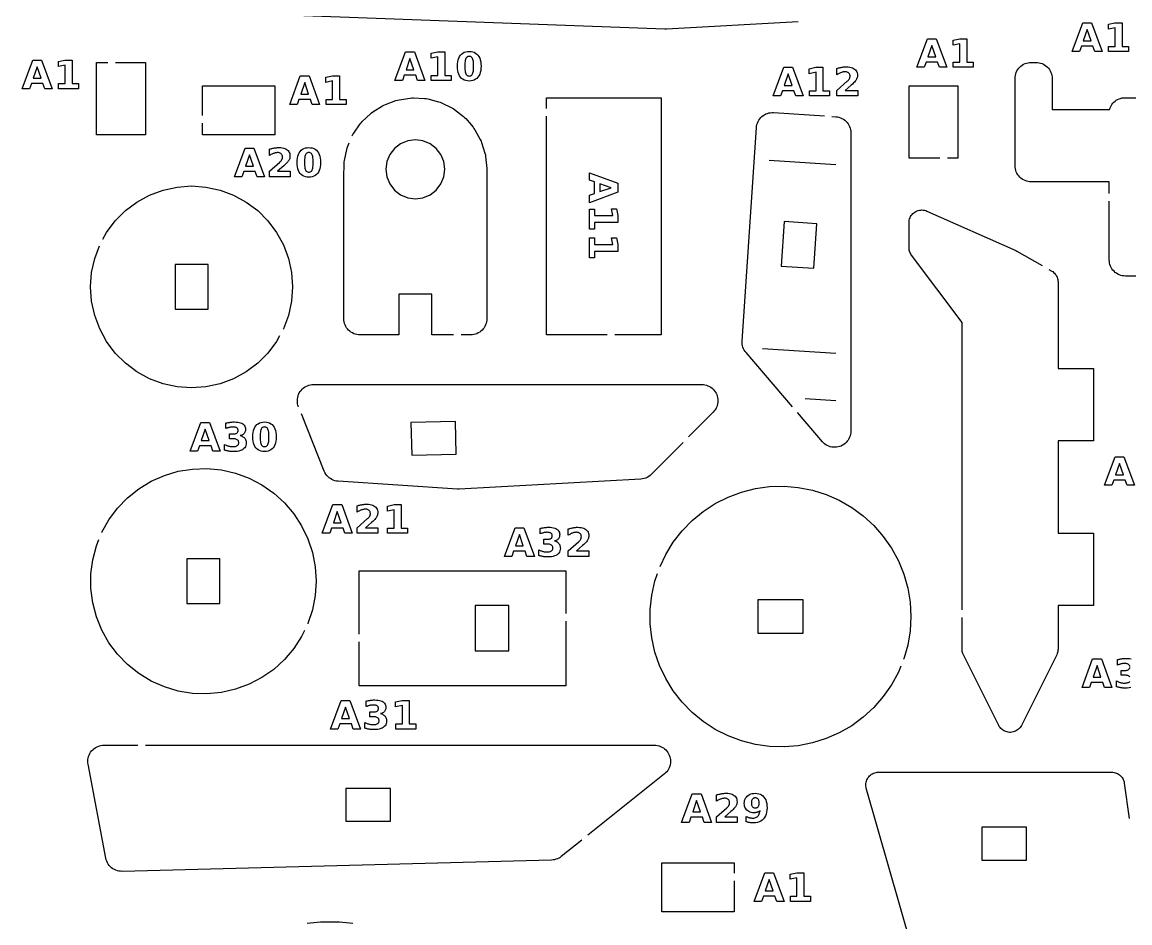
# Model space of a CAD drawing. Header units: millimetres. Extents: x 3 to 297, y 5 to 294.
# Drawn here: x 2.6 to 96.7, y 173 to 249.5 of the extents above; entities that cross this region are included whole.
import ezdxf

# ---------------------------------------------------------------- set-up
doc = ezdxf.new("R2010")
doc.units = ezdxf.units.MM
for name, color, linetype in [('CUT', 1, 'CONTINUOUS'), ('ENGRAVE', 5, 'CONTINUOUS'), ('SCORE', 7, 'CONTINUOUS')]:
    doc.layers.add(name, color=color, linetype=linetype)

msp = doc.modelspace()

# ---------------------------------------------------------------- linework, layer by layer
at = {"layer": 'CUT', "color": 1}
for points in [[(68.4952, 249.5217), (57.3188, 248.9059), (57.196, 248.9048), (11.9928, 250.5681)], [(10.55, 246.075), (13.075, 246.075), (13.075, 239.925), (8.925, 239.925), (8.925, 246.075), (9.9, 246.075)], [(94.925, 234.9378), (94.925, 235.925), (88.2982, 235.925), (88.1652, 235.9315), (88.0317, 235.9513), (87.9008, 235.9841), (87.7738, 236.0296), (87.6518, 236.0873), (87.536, 236.1567), (87.4277, 236.237), (87.3277, 236.3277), (87.237, 236.4277), (87.1567, 236.536), (87.0873, 236.6518), (87.0296, 236.7738), (86.9841, 236.9008), (86.9513, 237.0317), (86.9315, 237.1652), (86.925, 237.2982), (86.925, 244.7018), (86.9315, 244.8348), (86.9513, 244.9683), (86.9841, 245.0992), (87.0296, 245.2262), (87.0873, 245.3482), (87.1567, 245.464), (87.237, 245.5723), (87.3277, 245.6723), (87.4277, 245.763), (87.536, 245.8433), (87.6518, 245.9127), (87.7738, 245.9704), (87.9008, 246.0159), (88.0317, 246.0487), (88.1652, 246.0685), (88.2982, 246.075), (88.7018, 246.075), (88.8348, 246.0685), (88.9683, 246.0487), (89.0992, 246.0159), (89.2262, 245.9704), (89.3482, 245.9127), (89.464, 245.8433), (89.5723, 245.763), (89.6723, 245.6723), (89.763, 245.5723), (89.8433, 245.464), (89.9127, 245.3482), (89.9704, 245.2262), (90.0159, 245.0992), (90.0487, 244.9683), (90.0685, 244.8348), (90.075, 244.7018), (90.075, 242.075), (94.9419, 242.075), (94.9671, 242.1587), (95.0162, 242.2792), (95.0766, 242.3945), (95.1475, 242.5036), (95.2285, 242.6054), (95.3187, 242.6992), (95.4174, 242.784), (95.5237, 242.8592), (95.6366, 242.9239), (95.755, 242.9777), (95.8781, 243.02), (96.0046, 243.0505), (96.1334, 243.0689), (96.2616, 243.075), (98.9651, 243.075)], [(17.925, 241.55), (17.925, 244.075), (24.075, 244.075), (24.075, 239.925), (17.925, 239.925), (17.925, 240.9)], [(80.55, 237.925), (77.925, 237.925), (77.925, 244.075), (82.075, 244.075), (82.075, 237.925), (81.2, 237.925)], [(30.6449, 239.8446), (30.6941, 239.945), (30.7668, 240.0616), (31.3115, 240.8441), (31.3956, 240.9528), (31.4902, 241.0524), (32.1813, 241.7092), (32.2855, 241.7987), (32.3983, 241.8772), (33.2074, 242.3816), (33.3275, 242.4482), (33.4538, 242.5024), (34.3479, 242.8335), (34.4789, 242.8747), (34.6135, 242.9023), (35.556, 243.0467), (35.6926, 243.0606), (35.83, 243.0606), (36.7822, 243.0123), (36.9189, 242.9984), (37.0535, 242.9708), (37.9765, 242.7318), (38.1076, 242.6906), (38.2338, 242.6365), (39.0898, 242.2166), (39.21, 242.1499), (39.3227, 242.0714), (40.0767, 241.4878), (40.1809, 241.3983), (40.2756, 241.2987), (40.8966, 240.5753), (40.9807, 240.4667), (41.0534, 240.3501), (41.5161, 239.5165), (41.5766, 239.3931), (41.6243, 239.2643), (41.9097, 238.3546), (41.9442, 238.2216), (41.965, 238.0858), (42.0681, 237.0713), (42.075, 236.936), (42.075, 224.2982), (42.0685, 224.1652), (42.0487, 224.0317), (42.0159, 223.9008), (41.9704, 223.7738), (41.9127, 223.6518), (41.8433, 223.536), (41.763, 223.4277), (41.6723, 223.3277), (41.5723, 223.237), (41.464, 223.1567), (41.3482, 223.0873), (41.2262, 223.0296), (41.0992, 222.9841), (40.9683, 222.9513), (40.8348, 222.9315), (40.7018, 222.925), (39.8881, 222.925)], [(47.125, 242.15), (47.125, 243.075), (56.875, 243.075), (56.875, 222.925), (52.95, 222.925)], [(68.015, 216.828), (64.0811, 221.4166), (64.0005, 221.5204), (63.9294, 221.633), (63.8695, 221.752), (63.8214, 221.8762), (63.7855, 222.0045), (63.7622, 222.1357), (63.7517, 222.2685), (63.7541, 222.3998), (64.9629, 240.5324), (64.9783, 240.6646), (65.0069, 240.7965), (65.0484, 240.9249), (65.1022, 241.0487), (65.1679, 241.1666), (65.2448, 241.2775), (65.3322, 241.3803), (65.4293, 241.474), (65.5351, 241.5578), (65.6486, 241.6308), (65.7687, 241.6923), (65.8942, 241.7417), (66.024, 241.7787), (66.1568, 241.8027), (66.2913, 241.8135), (66.4244, 241.8112), (70.7304, 241.5242)], [(52.3, 222.925), (47.125, 222.925), (47.125, 241.5)], [(71.379, 241.4809), (71.7002, 241.4595), (71.8352, 241.4437), (71.9698, 241.414), (72.1008, 241.371), (72.2268, 241.3151), (72.3465, 241.2469), (72.4589, 241.167), (72.5627, 241.0763), (72.6568, 240.9756), (72.7404, 240.866), (72.8127, 240.7486), (72.8728, 240.6246), (72.9202, 240.4952), (72.9544, 240.3616), (72.975, 240.2253), (72.9818, 240.0896), (72.9819, 214.7492), (72.9755, 214.6174), (72.956, 214.485), (72.9238, 214.3552), (72.8791, 214.2291), (72.8224, 214.108), (72.7542, 213.9929), (72.6751, 213.885), (72.5859, 213.7854), (72.4874, 213.6948), (72.3806, 213.6142), (72.2665, 213.5444), (72.1462, 213.4861), (72.0207, 213.4396), (71.8914, 213.4056), (71.7593, 213.3844), (71.6258, 213.376), (71.4921, 213.3807), (71.3595, 213.3983), (71.2293, 213.4287), (71.1026, 213.4717), (70.9807, 213.5267), (70.8647, 213.5934), (70.7557, 213.671), (70.6548, 213.7588), (70.5642, 213.8546), (68.4381, 216.3345)], [(39.2381, 222.925), (37.395, 222.925), (37.395, 226.395), (34.605, 226.395), (34.605, 222.925), (31.2982, 222.925), (31.1652, 222.9315), (31.0317, 222.9513), (30.9008, 222.9841), (30.7738, 223.0296), (30.6518, 223.0873), (30.536, 223.1567), (30.4277, 223.237), (30.3277, 223.3277), (30.237, 223.4277), (30.1567, 223.536), (30.0873, 223.6518), (30.0296, 223.7738), (29.9841, 223.9008), (29.9513, 224.0317), (29.9315, 224.1652), (29.925, 224.2982), (29.925, 236.7247), (29.9295, 236.8356), (29.9433, 236.9472), (29.9512, 236.9852), (29.9545, 237.0075), (29.9558, 237.0338), (29.9558, 237.4767), (29.9627, 237.6139), (29.9835, 237.7497), (30.1755, 238.6836), (30.2099, 238.8167), (30.2576, 238.9455), (30.3873, 239.2478)], [(9.4687, 231.0548), (9.7861, 231.6361), (10.5193, 232.6156), (11.3844, 233.4807), (12.3639, 234.2139), (13.4377, 234.8003), (14.5841, 235.2278), (15.7796, 235.4879), (17, 235.5752), (18.2204, 235.4879), (19.4159, 235.2278), (20.5623, 234.8003), (21.6361, 234.2139), (22.6156, 233.4807), (23.4807, 232.6156), (24.2139, 231.6361), (24.8003, 230.5623), (25.2278, 229.4159), (25.4879, 228.2204), (25.5752, 227), (25.4879, 225.7796), (25.2278, 224.5841), (24.8003, 223.4377), (24.7868, 223.4132)], [(102.7018, 227.925), (96.2982, 227.925), (96.1652, 227.9315), (96.0317, 227.9513), (95.9008, 227.9841), (95.7738, 228.0296), (95.6518, 228.0873), (95.536, 228.1567), (95.4277, 228.237), (95.3277, 228.3277), (95.237, 228.4277), (95.1567, 228.536), (95.0873, 228.6518), (95.0296, 228.7738), (94.9841, 228.9008), (94.9513, 229.0317), (94.9315, 229.1652), (94.925, 229.2982), (94.925, 234.2878)], [(82.425, 199.5574), (82.425, 223.975), (78.139, 229.6897), (78.0844, 229.77), (78.0365, 229.8564), (77.9968, 229.9469), (77.9655, 230.0406), (77.943, 230.1368), (77.9295, 230.2346), (77.925, 230.3316), (77.925, 232.4631), (77.9302, 232.568), (77.9461, 232.6737), (77.9724, 232.7773), (78.0089, 232.8777), (78.0551, 232.9741), (78.1107, 233.0654), (78.1751, 233.1507), (78.2476, 233.2292), (78.3276, 233.3001), (78.4142, 233.3627), (78.5066, 233.4164), (78.6038, 233.4607), (78.705, 233.4951), (78.8091, 233.5193), (78.9151, 233.533), (79.022, 233.5361), (79.1286, 233.5286), (79.2339, 233.5106), (79.3369, 233.4822), (79.4349, 233.4443), (86.986, 230.0883), (87.0794, 230.041), (89.2219, 228.8167)], [(24.4753, 222.8427), (24.2139, 222.3639), (23.4807, 221.3844), (22.6156, 220.5193), (21.6361, 219.7861), (20.5623, 219.1997), (19.4159, 218.7722), (18.2204, 218.5121), (17, 218.4248), (15.7796, 218.5121), (14.5841, 218.7722), (13.4377, 219.1997), (12.3639, 219.7861), (11.3844, 220.5193), (10.5193, 221.3844), (9.7861, 222.3639), (9.1997, 223.4377), (8.7722, 224.5841), (8.5121, 225.7796), (8.4248, 227), (8.5121, 228.2204), (8.7722, 229.4159), (9.1687, 230.479)], [(89.7863, 228.4942), (90.0349, 228.3521), (90.1201, 228.2979), (90.2011, 228.2347), (90.2757, 228.1641), (90.3432, 228.0866), (90.403, 228.0031), (90.4546, 227.9142), (90.4974, 227.8209), (90.5312, 227.7238), (90.5555, 227.624), (90.5702, 227.5223), (90.575, 227.4215), (90.575, 220.075), (93.575, 220.075), (93.575, 213.925), (90.575, 213.925), (90.575, 206.075), (93.575, 206.075), (93.575, 199.925), (90.575, 199.925), (90.575, 196.2343), (90.5705, 196.1365), (90.5566, 196.0378), (90.5337, 195.9408), (90.502, 195.8464), (90.4623, 195.7569), (87.4607, 189.7537), (87.4109, 189.6651), (87.3518, 189.5802), (87.2848, 189.5013), (87.2106, 189.4293), (87.1297, 189.3647), (87.043, 189.3082), (86.9513, 189.2603), (86.8554, 189.2214), (86.7563, 189.192), (86.6547, 189.1722), (86.5517, 189.1622), (86.4483, 189.1622), (86.3453, 189.1722), (86.2437, 189.192), (86.1446, 189.2214), (86.0487, 189.2603), (85.957, 189.3082), (85.8703, 189.3647), (85.7894, 189.4293), (85.7152, 189.5013), (85.6482, 189.5802), (85.5891, 189.6651), (85.5393, 189.7537), (82.5377, 195.7569), (82.498, 195.8464), (82.4663, 195.9408), (82.4434, 196.0378), (82.4295, 196.1365), (82.425, 196.2343), (82.425, 198.9074)], [(26.0833, 216.8093), (26.077, 216.8252), (26.0341, 216.9502), (26.0031, 217.0806), (25.985, 217.2134), (25.9799, 217.3474), (25.9878, 217.4811), (26.0088, 217.6135), (26.0425, 217.7433), (26.0887, 217.8691), (26.1469, 217.9898), (26.2166, 218.1043), (26.2972, 218.2114), (26.3877, 218.3102), (26.4875, 218.3997), (26.5955, 218.4791), (26.7107, 218.5476), (26.832, 218.6046), (26.9583, 218.6494), (27.0884, 218.6818), (27.221, 218.7013), (27.3531, 218.7077), (60.3244, 218.7075), (60.4572, 218.701), (60.5905, 218.6813), (60.7212, 218.6486), (60.8482, 218.6032), (60.97, 218.5457), (61.0857, 218.4764), (61.194, 218.3962), (61.2939, 218.3058), (61.3846, 218.2061), (61.465, 218.0979), (61.5344, 217.9824), (61.5922, 217.8606), (61.6378, 217.7338), (61.6708, 217.6031), (61.6908, 217.4698), (61.6976, 217.3352), (61.6913, 217.2006), (61.6718, 217.0672), (61.6394, 216.9364), (61.5943, 216.8094), (61.5369, 216.6875), (61.468, 216.5717), (61.388, 216.4632), (61.299, 216.3644), (59.2001, 214.2532)], [(58.7419, 213.7922), (56.0386, 211.073), (55.9334, 210.9777), (55.8172, 210.8928), (55.6928, 210.8204), (55.5615, 210.7615), (55.4247, 210.7166), (55.284, 210.6863), (55.1429, 210.671), (39.7328, 209.8176), (39.5698, 209.8185), (29.4415, 210.4938), (29.3038, 210.5101), (29.1666, 210.5407), (29.0333, 210.5852), (28.9052, 210.6431), (28.7837, 210.7138), (28.6701, 210.7965), (28.5655, 210.8903), (28.471, 210.9944), (28.3876, 211.1075), (28.3162, 211.2286), (28.2584, 211.3546), (26.324, 216.2056)], [(9.3719, 206.1517), (9.3731, 206.1545), (9.9752, 207.2236), (10.709, 208.2069), (11.5626, 209.0883), (12.5219, 209.8533), (13.5711, 210.4893), (14.6931, 210.986), (15.8693, 211.3351), (17.0806, 211.5309), (18.3069, 211.5702), (19.5282, 211.4524), (20.7244, 211.1794), (21.8759, 210.7556), (22.9637, 210.1881), (23.97, 209.4862), (24.8783, 208.6613), (25.6737, 207.727), (26.343, 206.6987), (26.8754, 205.5932), (27.262, 204.4288), (27.4965, 203.2244), (27.5752, 202), (27.4965, 200.7756), (27.262, 199.5712), (26.8754, 198.4068), (26.8662, 198.3878)], [(56.7811, 203.2568), (57.2597, 204.2712), (57.8987, 205.3107), (58.6482, 206.2736), (59.499, 207.1482), (60.4409, 207.9239), (61.4624, 208.5913), (62.5512, 209.1423), (63.6939, 209.5701), (64.8768, 209.8697), (66.0854, 210.0373), (67.3052, 210.0709), (68.5212, 209.9701), (69.7188, 209.7362), (70.8834, 209.372), (72.0008, 208.8818), (73.0575, 208.2717), (74.0407, 207.5491), (74.9384, 206.7226), (75.7398, 205.8025), (76.4351, 204.7997), (77.0159, 203.7266), (77.475, 202.5961), (77.8071, 201.4219), (78.0079, 200.2184), (78.0751, 199), (78.0079, 197.7816), (77.8071, 196.5781), (77.475, 195.4039), (77.462, 195.3719)], [(26.5842, 197.8021), (26.343, 197.3013), (25.6737, 196.273), (24.8783, 195.3387), (23.97, 194.5138), (22.9637, 193.8119), (21.8759, 193.2444), (20.7244, 192.8206), (19.5282, 192.5476), (18.3069, 192.4298), (17.0806, 192.4691), (15.8693, 192.6649), (14.6931, 193.014), (13.5711, 193.5107), (12.5219, 194.1467), (11.5626, 194.9117), (10.709, 195.7931), (9.9752, 196.7764), (9.3731, 197.8455), (8.9126, 198.9828), (8.6014, 200.1696), (8.4445, 201.3865), (8.4445, 202.6135), (8.6014, 203.8304), (8.9126, 205.0172), (9.128, 205.5492)], [(31.225, 197.5), (31.225, 202.875), (48.775, 202.875), (48.775, 199.25)], [(77.2174, 194.7697), (77.0159, 194.2734), (76.4351, 193.2003), (75.7398, 192.1975), (74.9384, 191.2774), (74.0407, 190.4509), (73.0575, 189.7283), (72.0008, 189.1182), (70.8834, 188.628), (69.7188, 188.2638), (68.5212, 188.0299), (67.3052, 187.9291), (66.0854, 187.9627), (64.8768, 188.1303), (63.6939, 188.4299), (62.5512, 188.8577), (61.4624, 189.4087), (60.4409, 190.0761), (59.499, 190.8518), (58.6482, 191.7264), (57.8987, 192.6893), (57.2597, 193.7288), (56.739, 194.8323), (56.3428, 195.9864), (56.0759, 197.1771), (55.9417, 198.3899), (55.9417, 199.6101), (56.0759, 200.8229), (56.3428, 202.0136), (56.5599, 202.6461)], [(48.775, 198.6), (48.775, 193.125), (31.225, 193.125), (31.225, 196.85)], [(50.1291, 180.0073), (48.3867, 178.6133), (48.2851, 178.5394), (48.1756, 178.4744), (48.0605, 178.4198), (47.9409, 178.3761), (47.8178, 178.3436), (47.6922, 178.3227), (47.567, 178.3136), (11.1065, 177.3541), (10.97, 177.3574), (10.8325, 177.3746), (10.6976, 177.4056), (10.5664, 177.45), (10.4403, 177.5074), (10.3207, 177.5771), (10.2087, 177.6586), (10.1054, 177.7509), (10.012, 177.8531), (9.9293, 177.9642), (9.8582, 178.083), (9.7994, 178.2084), (9.7535, 178.3391), (9.7214, 178.4719), (8.2167, 186.4469), (8.1986, 186.578), (8.1932, 186.7121), (8.2009, 186.846), (8.2217, 186.9786), (8.2552, 187.1085), (8.3013, 187.2346), (8.3594, 187.3555), (8.4291, 187.4702), (8.5096, 187.5776), (8.6002, 187.6766), (8.7, 187.7663), (8.808, 187.8459), (8.9233, 187.9145), (9.0448, 187.9716), (9.1712, 188.0165), (9.3014, 188.049), (9.4342, 188.0685), (9.5664, 188.075), (12.4296, 188.075)], [(13.0796, 188.075), (56.2958, 188.075), (56.4295, 188.0684), (56.5636, 188.0484), (56.6951, 188.0153), (56.8227, 187.9694), (56.9452, 187.9111), (57.0614, 187.8411), (57.17, 187.7599), (57.2702, 187.6684), (57.3609, 187.5676), (57.4411, 187.4582), (57.5102, 187.3415), (57.5675, 187.2186), (57.6124, 187.0906), (57.6445, 186.9588), (57.6634, 186.8245), (57.669, 186.689), (57.6613, 186.5536), (57.6402, 186.4196), (57.606, 186.2884), (57.5591, 186.1611), (57.4998, 186.0391), (57.4289, 185.9235), (57.3469, 185.8155), (57.2546, 185.7161), (57.1544, 185.6275), (50.6367, 180.4133)], [(80.0433, 164.2754), (74.2916, 184.4064), (74.2682, 184.5065), (74.2544, 184.6102), (74.2507, 184.7147), (74.2573, 184.8191), (74.2739, 184.9223), (74.3005, 185.0235), (74.3367, 185.1216), (74.3824, 185.2157), (74.437, 185.3049), (74.4999, 185.3884), (74.5707, 185.4654), (74.6487, 185.5351), (74.733, 185.597), (74.823, 185.6503), (74.9177, 185.6947), (75.0163, 185.7296), (75.1178, 185.7548), (75.2213, 185.77), (75.3239, 185.775), (95.1345, 185.775), (95.235, 185.7702), (95.3363, 185.7556), (95.4358, 185.7315), (95.5325, 185.698), (95.6256, 185.6554), (95.7143, 185.6042), (95.7976, 185.5448), (95.875, 185.4777), (95.9456, 185.4036), (96.0088, 185.3231), (96.0641, 185.2369), (96.111, 185.1459), (96.1489, 185.0508), (96.1777, 184.9526), (96.1966, 184.8538), (96.6271, 181.8408)], [(63.075, 176.55), (63.075, 173.925), (56.925, 173.925), (56.925, 178.075), (63.075, 178.075), (63.075, 177.2)], [(26.8207, 172.9592), (27.9456, 173.07), (28.0473, 173.075), (29.4527, 173.075), (29.5544, 173.07), (30.6793, 172.9592)]]:
    msp.add_lwpolyline(points, dxfattribs=at)
for points in [[(38.5061, 237), (38.4207, 237.6486), (38.1703, 238.253), (37.7721, 238.7721), (37.253, 239.1703), (36.6486, 239.4207), (36, 239.5061), (35.3514, 239.4207), (34.747, 239.1703), (34.2279, 238.7721), (33.8297, 238.253), (33.5793, 237.6486), (33.4939, 237), (33.5793, 236.3514), (33.8297, 235.747), (34.2279, 235.2279), (34.747, 234.8297), (35.3514, 234.5793), (36, 234.4939), (36.6486, 234.5793), (37.253, 234.8297), (37.7721, 235.2279), (38.1703, 235.747), (38.4207, 236.3514), (38.5061, 237)], [(70.1011, 232.3657), (67.3173, 232.5513), (67.0652, 228.7697), (69.849, 228.5841), (70.1011, 232.3657)], [(18.395, 225.105), (18.395, 228.895), (15.605, 228.895), (15.605, 225.105), (18.395, 225.105)], [(35.6207, 215.4878), (35.6879, 212.6986), (39.4768, 212.7898), (39.4096, 215.579), (35.6207, 215.4878)], [(19.395, 200.105), (19.395, 203.895), (16.605, 203.895), (16.605, 200.105), (19.395, 200.105)], [(68.925, 197.575), (68.925, 200.425), (65.075, 200.425), (65.075, 197.575), (68.925, 197.575)], [(43.925, 199.925), (41.075, 199.925), (41.075, 196.075), (43.925, 196.075), (43.925, 199.925)], [(30.105, 184.395), (30.105, 181.605), (33.895, 181.605), (33.895, 184.395), (30.105, 184.395)], [(84.105, 181.095), (84.105, 178.305), (87.895, 178.305), (87.895, 181.095), (84.105, 181.095)]]:
    msp.add_lwpolyline(points, close=True, dxfattribs=at)
at = {"layer": 'ENGRAVE', "color": 5}
for points in [[(91.7737, 247), (92.6738, 249.43), (93.4209, 249.43), (94.3209, 247), (93.691, 247), (93.5381, 247.4427), (92.5582, 247.4427), (92.4036, 247), (91.7737, 247)], [(95.4146, 249.0036), (94.8465, 248.8864), (94.8465, 249.3128), (95.4113, 249.43), (96.007, 249.43), (96.007, 247.4329), (96.5604, 247.4329), (96.5604, 247), (94.8612, 247), (94.8612, 247.4329), (95.4146, 247.4329), (95.4146, 249.0036)], [(92.7145, 247.8936), (93.3802, 247.8936), (93.0481, 248.8604), (92.7145, 247.8936)], [(79.2181, 245.6596), (78.5882, 245.6596), (79.4882, 248.0896), (80.2353, 248.0896), (81.1354, 245.6596), (80.5055, 245.6596), (80.3525, 246.1023), (79.3727, 246.1023), (79.2181, 245.6596)], [(79.8626, 247.52), (79.5289, 246.5532), (80.1946, 246.5532), (79.8626, 247.52)], [(82.229, 246.0925), (82.229, 247.6632), (81.661, 247.546), (81.661, 247.9724), (82.2257, 248.0896), (82.8214, 248.0896), (82.8214, 246.0925), (83.3748, 246.0925), (83.3748, 245.6596), (81.6756, 245.6596), (81.6756, 246.0925), (82.229, 246.0925)], [(34.2694, 244.539), (35.1695, 246.969), (35.9165, 246.969), (36.8166, 244.539), (36.1867, 244.539), (36.0337, 244.9817), (35.0539, 244.9817), (34.8993, 244.539), (34.2694, 244.539)], [(37.9102, 246.5426), (37.3422, 246.4254), (37.3422, 246.8518), (37.907, 246.969), (38.5027, 246.969), (38.5027, 244.9719), (39.056, 244.9719), (39.056, 244.539), (37.3568, 244.539), (37.3568, 244.9719), (37.9102, 244.9719), (37.9102, 246.5426)], [(41.5498, 245.3796), (41.5136, 245.2167), (41.463, 245.069), (41.3979, 244.9367), (41.3183, 244.8197), (41.2254, 244.7195), (41.1204, 244.6375), (41.0033, 244.5738), (40.8741, 244.5282), (40.7328, 244.5009), (40.5794, 244.4918), (40.4254, 244.5009), (40.2837, 244.5282), (40.1541, 244.5738), (40.0368, 244.6375), (39.9317, 244.7195), (39.8388, 244.8197), (39.7592, 244.9367), (39.6941, 245.069), (39.6435, 245.2167), (39.6073, 245.3796), (39.5856, 245.5579), (39.5784, 245.7515), (39.5856, 245.9457), (39.6073, 246.1244), (39.6435, 246.2876), (39.6941, 246.4355), (39.7592, 246.5679), (39.8388, 246.685), (39.9317, 246.7852), (40.0368, 246.8672), (40.1541, 246.9309), (40.2837, 246.9765), (40.4254, 247.0038), (40.5794, 247.0129), (40.7328, 247.0038), (40.8741, 246.9765), (41.0033, 246.9309), (41.1204, 246.8672), (41.2254, 246.7852), (41.3183, 246.685), (41.3979, 246.5679), (41.463, 246.4355), (41.5136, 246.2876), (41.5498, 246.1244), (41.5715, 245.9457), (41.5787, 245.7515), (41.5715, 245.5579), (41.5498, 245.3796)], [(40.9426, 246.0303), (40.9307, 246.1448), (40.9141, 246.2443), (40.8927, 246.3289), (40.8666, 246.3985), (40.8349, 246.4555), (40.7967, 246.502), (40.7521, 246.5383), (40.701, 246.5642), (40.6434, 246.5797), (40.5794, 246.5849), (40.5153, 246.5797), (40.4576, 246.5642), (40.4064, 246.5383), (40.3616, 246.502), (40.3232, 246.4555), (40.2913, 246.3985), (40.2649, 246.3289), (40.2433, 246.2443), (40.2266, 246.1448), (40.2146, 246.0303), (40.2074, 245.9008), (40.205, 245.7564), (40.2074, 245.6104), (40.2146, 245.4795), (40.2266, 245.3638), (40.2433, 245.2631), (40.2649, 245.1775), (40.2913, 245.107), (40.3232, 245.0493), (40.3616, 245.0021), (40.4064, 244.9654), (40.4576, 244.9392), (40.5153, 244.9234), (40.5794, 244.9182), (40.6429, 244.9234), (40.7002, 244.9392), (40.7511, 244.9654), (40.7956, 245.0021), (40.8339, 245.0493), (40.8658, 245.107), (40.8922, 245.1775), (40.9137, 245.2631), (40.9305, 245.3638), (40.9425, 245.4795), (40.9497, 245.6104), (40.9521, 245.7564), (40.9497, 245.9008), (40.9426, 246.0303)], [(3.2416, 243.835), (2.6118, 243.835), (3.5118, 246.265), (4.2589, 246.265), (5.159, 243.835), (4.5291, 243.835), (4.3761, 244.2777), (3.3963, 244.2777), (3.2416, 243.835)], [(3.8862, 245.6954), (3.5525, 244.7286), (4.2182, 244.7286), (3.8862, 245.6954)], [(6.2526, 244.268), (6.2526, 245.8386), (5.6845, 245.7214), (5.6845, 246.1478), (6.2493, 246.265), (6.845, 246.265), (6.845, 244.268), (7.3984, 244.268), (7.3984, 243.835), (5.6992, 243.835), (5.6992, 244.268), (6.2526, 244.268)], [(35.2101, 245.4325), (35.8758, 245.4325), (35.5438, 246.3993), (35.2101, 245.4325)], [(67.0126, 243.2288), (66.3827, 243.2288), (67.2828, 245.6588), (68.0298, 245.6588), (68.9299, 243.2288), (68.3, 243.2288), (68.147, 243.6715), (67.1672, 243.6715), (67.0126, 243.2288)], [(70.0235, 245.2324), (69.4555, 245.1152), (69.4555, 245.5416), (70.0203, 245.6588), (70.616, 245.6588), (70.616, 243.6617), (71.1694, 243.6617), (71.1694, 243.2288), (69.4701, 243.2288), (69.4701, 243.6617), (70.0235, 243.6617), (70.0235, 245.2324)], [(73.5618, 243.2288), (71.7959, 243.2288), (71.7959, 243.6894), (72.6829, 244.4723), (72.7208, 244.508), (72.7552, 244.5434), (72.7863, 244.5785), (72.8138, 244.6133), (72.838, 244.6479), (72.8587, 244.6822), (72.8761, 244.7167), (72.8903, 244.7515), (72.9014, 244.7868), (72.9093, 244.8226), (72.9141, 244.8588), (72.9157, 244.8955), (72.9125, 244.9506), (72.9029, 245.002), (72.887, 245.0497), (72.8647, 245.0937), (72.836, 245.134), (72.8009, 245.1705), (72.7606, 245.2024), (72.716, 245.2284), (72.6672, 245.2487), (72.6143, 245.2631), (72.5571, 245.2718), (72.4957, 245.2747), (72.4461, 245.273), (72.395, 245.2677), (72.3423, 245.259), (72.2881, 245.2468), (72.2324, 245.2312), (72.1751, 245.212), (72.1164, 245.1894), (72.0563, 245.1635), (71.9948, 245.1341), (71.932, 245.1014), (71.8679, 245.0652), (71.8024, 245.0257), (71.8024, 245.5595), (71.8728, 245.5819), (71.9429, 245.6025), (72.0127, 245.6212), (72.0823, 245.638), (72.1516, 245.653), (72.2207, 245.6661), (72.2893, 245.6773), (72.3576, 245.6865), (72.4253, 245.6936), (72.4927, 245.6987), (72.5595, 245.7017), (72.6259, 245.7028), (72.7659, 245.6974), (72.8951, 245.6814), (73.0135, 245.6547), (73.1211, 245.6174), (73.2179, 245.5694), (73.3038, 245.5107), (73.3777, 245.4425), (73.4381, 245.3658), (73.4851, 245.2808), (73.5187, 245.1873), (73.5388, 245.0855), (73.5455, 244.9752), (73.5427, 244.9098), (73.5341, 244.8458), (73.5199, 244.7834), (73.5, 244.7224), (73.4743, 244.6629), (73.443, 244.6049), (73.4025, 244.5445), (73.3495, 244.4775), (73.2839, 244.4041), (73.2057, 244.3243), (73.115, 244.2379), (73.0117, 244.1451), (72.4925, 243.6894), (73.5618, 243.6894), (73.5618, 243.2288)], [(25.958, 242.493), (25.3281, 242.493), (26.2281, 244.923), (26.9752, 244.923), (27.8753, 242.493), (27.2454, 242.493), (27.0924, 242.9357), (26.1126, 242.9357), (25.958, 242.493)], [(28.9689, 242.9259), (28.9689, 244.4966), (28.4009, 244.3794), (28.4009, 244.8058), (28.9656, 244.923), (29.5613, 244.923), (29.5613, 242.9259), (30.1147, 242.9259), (30.1147, 242.493), (28.4155, 242.493), (28.4155, 242.9259), (28.9689, 242.9259)], [(67.6571, 245.0891), (67.3235, 244.1223), (67.9892, 244.1223), (67.6571, 245.0891)], [(26.6025, 244.3534), (26.2688, 243.3866), (26.9345, 243.3866), (26.6025, 244.3534)], [(20.645, 236.3655), (21.5451, 238.7955), (22.2921, 238.7955), (23.1922, 236.3655), (22.5623, 236.3655), (22.4093, 236.8082), (21.4295, 236.8082), (21.2749, 236.3655), (20.645, 236.3655)], [(21.5858, 237.2591), (22.2514, 237.2591), (21.9194, 238.2259), (21.5858, 237.2591)], [(25.3714, 236.3655), (23.6055, 236.3655), (23.6055, 236.8261), (24.4925, 237.609), (24.5304, 237.6447), (24.5649, 237.6801), (24.5959, 237.7152), (24.6235, 237.7501), (24.6476, 237.7846), (24.6683, 237.819), (24.6857, 237.8534), (24.7, 237.8882), (24.711, 237.9235), (24.7189, 237.9593), (24.7237, 237.9955), (24.7253, 238.0322), (24.7221, 238.0873), (24.7125, 238.1387), (24.6966, 238.1864), (24.6743, 238.2304), (24.6456, 238.2707), (24.6105, 238.3072), (24.5702, 238.3391), (24.5256, 238.3651), (24.4769, 238.3854), (24.4239, 238.3998), (24.3667, 238.4085), (24.3054, 238.4114), (24.2558, 238.4097), (24.2046, 238.4044), (24.152, 238.3957), (24.0977, 238.3836), (24.042, 238.3679), (23.9847, 238.3487), (23.926, 238.3262), (23.8659, 238.3002), (23.8045, 238.2708), (23.7417, 238.2381), (23.6775, 238.2019), (23.612, 238.1624), (23.612, 238.6962), (23.6824, 238.7186), (23.7525, 238.7392), (23.8224, 238.7579), (23.8919, 238.7747), (23.9613, 238.7897), (24.0303, 238.8028), (24.099, 238.814), (24.1672, 238.8232), (24.235, 238.8303), (24.3023, 238.8354), (24.3691, 238.8385), (24.4356, 238.8395), (24.5756, 238.8341), (24.7048, 238.8181), (24.8231, 238.7915), (24.9307, 238.7541), (25.0275, 238.7061), (25.1135, 238.6474), (25.1873, 238.5792), (25.2477, 238.5026), (25.2947, 238.4175), (25.3283, 238.3241), (25.3484, 238.2222), (25.3552, 238.1119), (25.3523, 238.0465), (25.3438, 237.9825), (25.3295, 237.9201), (25.3096, 237.8591), (25.284, 237.7996), (25.2526, 237.7416), (25.2122, 237.6812), (25.1591, 237.6142), (25.0935, 237.5408), (25.0154, 237.461), (24.9246, 237.3746), (24.8213, 237.2819), (24.3021, 236.8261), (25.3714, 236.8261), (25.3714, 236.3655)], [(27.9254, 237.2062), (27.8892, 237.0432), (27.8386, 236.8956), (27.7735, 236.7633), (27.6939, 236.6463), (27.601, 236.5461), (27.4961, 236.4641), (27.379, 236.4003), (27.2497, 236.3547), (27.1084, 236.3274), (26.955, 236.3183), (26.801, 236.3274), (26.6593, 236.3547), (26.5298, 236.4003), (26.4124, 236.4641), (26.3073, 236.5461), (26.2144, 236.6463), (26.1348, 236.7633), (26.0697, 236.8956), (26.0191, 237.0432), (25.9829, 237.2062), (25.9612, 237.3845), (25.954, 237.5781), (25.9612, 237.7722), (25.9829, 237.9509), (26.0191, 238.1142), (26.0697, 238.262), (26.1348, 238.3945), (26.2144, 238.5115), (26.3073, 238.6117), (26.4124, 238.6937), (26.5298, 238.7575), (26.6593, 238.803), (26.801, 238.8304), (26.955, 238.8395), (27.1084, 238.8304), (27.2497, 238.803), (27.379, 238.7575), (27.4961, 238.6937), (27.601, 238.6117), (27.6939, 238.5115), (27.7735, 238.3945), (27.8386, 238.262), (27.8892, 238.1142), (27.9254, 237.9509), (27.9471, 237.7722), (27.9543, 237.5781), (27.9471, 237.3845), (27.9254, 237.2062)], [(27.3182, 237.8568), (27.3063, 237.9713), (27.2897, 238.0709), (27.2683, 238.1554), (27.2422, 238.225), (27.2105, 238.282), (27.1723, 238.3286), (27.1277, 238.3648), (27.0766, 238.3907), (27.019, 238.4062), (26.955, 238.4114), (26.8909, 238.4062), (26.8333, 238.3907), (26.782, 238.3648), (26.7372, 238.3286), (26.6988, 238.282), (26.6669, 238.225), (26.6405, 238.1554), (26.619, 238.0709), (26.6022, 237.9713), (26.5902, 237.8568), (26.583, 237.7274), (26.5806, 237.583), (26.583, 237.437), (26.5902, 237.3061), (26.6022, 237.1903), (26.619, 237.0896), (26.6405, 237.004), (26.6669, 236.9335), (26.6988, 236.8759), (26.7372, 236.8287), (26.782, 236.7919), (26.8333, 236.7657), (26.8909, 236.75), (26.955, 236.7447), (27.0185, 236.75), (27.0758, 236.7657), (27.1267, 236.7919), (27.1713, 236.8287), (27.2095, 236.8759), (27.2414, 236.9335), (27.2678, 237.004), (27.2893, 237.0896), (27.3061, 237.1903), (27.3181, 237.3061), (27.3253, 237.437), (27.3277, 237.583), (27.3253, 237.7274), (27.3182, 237.8568)], [(50.775, 236.0714), (50.775, 236.7013), (53.205, 235.8012), (53.205, 235.0541), (50.775, 234.1541), (50.775, 234.784), (51.2177, 234.9369), (51.2177, 235.9168), (50.775, 236.0714)], [(52.6354, 235.4269), (51.6686, 235.7605), (51.6686, 235.0948), (52.6354, 235.4269)], [(52.7786, 233.0604), (52.6614, 233.6285), (53.0878, 233.6285), (53.205, 233.0637), (53.205, 232.468), (51.2079, 232.468), (51.2079, 231.9146), (50.775, 231.9146), (50.775, 233.6138), (51.2079, 233.6138), (51.2079, 233.0604), (52.7786, 233.0604)], [(52.7786, 230.6078), (52.6614, 231.1758), (53.0878, 231.1758), (53.205, 230.611), (53.205, 230.0153), (51.2079, 230.0153), (51.2079, 229.4619), (50.775, 229.4619), (50.775, 231.1612), (51.2079, 231.1612), (51.2079, 230.6078), (52.7786, 230.6078)], [(16.8852, 213.056), (17.7853, 215.4861), (18.5324, 215.4861), (19.4324, 213.056), (18.8025, 213.056), (18.6495, 213.4988), (17.6697, 213.4988), (17.5151, 213.056), (16.8852, 213.056)], [(21.2134, 214.3425), (21.2855, 214.3136), (21.351, 214.2794), (21.41, 214.24), (21.4624, 214.1955), (21.5083, 214.1457), (21.5473, 214.091), (21.5793, 214.0315), (21.6041, 213.9673), (21.6219, 213.8983), (21.6325, 213.8246), (21.6361, 213.7462), (21.6284, 213.6305), (21.6053, 213.5245), (21.5669, 213.4282), (21.5131, 213.3414), (21.4439, 213.2643), (21.3594, 213.1968), (21.2601, 213.1394), (21.1467, 213.0924), (21.0192, 213.0558), (20.8776, 213.0297), (20.7219, 213.0141), (20.5521, 213.0088), (20.4897, 213.0097), (20.4272, 213.0122), (20.3647, 213.0164), (20.3022, 213.0222), (20.2396, 213.0298), (20.1769, 213.039), (20.1144, 213.0498), (20.052, 213.0624), (19.99, 213.0766), (19.9281, 213.0925), (19.8664, 213.1101), (19.805, 213.1293), (19.805, 213.6127), (19.8635, 213.5846), (19.9219, 213.5589), (19.9802, 213.5356), (20.0383, 213.5147), (20.0963, 213.4962), (20.1541, 213.48), (20.2118, 213.4664), (20.2691, 213.4552), (20.3261, 213.4465), (20.3827, 213.4403), (20.4391, 213.4365), (20.4951, 213.4353), (20.5749, 213.4377), (20.6482, 213.4449), (20.715, 213.4568), (20.7754, 213.4736), (20.8293, 213.4952), (20.8768, 213.5215), (20.9173, 213.5524), (20.9505, 213.5874), (20.9763, 213.6265), (20.9947, 213.6698), (21.0058, 213.7173), (21.0094, 213.7689), (21.0057, 213.822), (20.9943, 213.8707), (20.9755, 213.9148), (20.949, 213.9545), (20.9151, 213.9897), (20.8735, 214.0204), (20.8246, 214.0465), (20.7686, 214.0679), (20.7053, 214.0845), (20.6348, 214.0964), (20.5572, 214.1035), (20.4723, 214.1059), (20.2217, 214.1059), (20.2217, 214.5095), (20.4854, 214.5095), (20.5607, 214.5116), (20.6293, 214.5177), (20.6912, 214.528), (20.7465, 214.5424), (20.7951, 214.5609), (20.8369, 214.5836), (20.8722, 214.6104), (20.9011, 214.6415), (20.9236, 214.6769), (20.9396, 214.7167), (20.9493, 214.7607), (20.9525, 214.809), (20.9494, 214.8539), (20.94, 214.8952), (20.9244, 214.9331), (20.9026, 214.9674), (20.8745, 214.9982), (20.8402, 215.0255), (20.8002, 215.0488), (20.755, 215.0679), (20.7047, 215.0828), (20.6492, 215.0934), (20.5886, 215.0998), (20.5228, 215.1019), (20.4722, 215.101), (20.4215, 215.0982), (20.3706, 215.0934), (20.3195, 215.0868), (20.2682, 215.0782), (20.2168, 215.0678), (20.1653, 215.0555), (20.1139, 215.0414), (20.0626, 215.0255), (20.0114, 215.0077), (19.9602, 214.9882), (19.9092, 214.9669), (19.9092, 215.4258), (19.9709, 215.4425), (20.0325, 215.4577), (20.0939, 215.4714), (20.1551, 215.4837), (20.2162, 215.4946), (20.277, 215.504), (20.3376, 215.5119), (20.3978, 215.5184), (20.4577, 215.5235), (20.5172, 215.5271), (20.5763, 215.5293), (20.6351, 215.53), (20.7863, 215.5257), (20.9244, 215.5127), (21.0491, 215.4911), (21.1606, 215.4609), (21.2589, 215.4221), (21.3439, 215.3746), (21.4158, 215.3184), (21.4746, 215.2535), (21.5203, 215.1799), (21.553, 215.0975), (21.5726, 215.0064), (21.5791, 214.9066), (21.576, 214.8377), (21.5666, 214.7731), (21.551, 214.7127), (21.5292, 214.6567), (21.5011, 214.605), (21.4668, 214.5575), (21.4264, 214.5145), (21.38, 214.4759), (21.3276, 214.4418), (21.2693, 214.4121), (21.205, 214.387), (21.1348, 214.3663), (21.2134, 214.3425)], [(24.1294, 213.7337), (24.0788, 213.5861), (24.0137, 213.4538), (23.9341, 213.3368), (23.8413, 213.2366), (23.7363, 213.1546), (23.6192, 213.0908), (23.49, 213.0453), (23.3486, 213.018), (23.1952, 213.0088), (23.0412, 213.018), (22.8995, 213.0453), (22.77, 213.0908), (22.6526, 213.1546), (22.5475, 213.2366), (22.4546, 213.3368), (22.3751, 213.4538), (22.3099, 213.5861), (22.2593, 213.7337), (22.2231, 213.8967), (22.2014, 214.075), (22.1942, 214.2686), (22.2014, 214.4627), (22.2231, 214.6414), (22.2593, 214.8047), (22.3099, 214.9526), (22.3751, 215.085), (22.4546, 215.202), (22.5475, 215.3023), (22.6526, 215.3842), (22.77, 215.448), (22.8995, 215.4936), (23.0412, 215.5209), (23.1952, 215.53), (23.3486, 215.5209), (23.49, 215.4936), (23.6192, 215.448), (23.7363, 215.3842), (23.8413, 215.3023), (23.9341, 215.202), (24.0137, 215.085), (24.0788, 214.9526), (24.1294, 214.8047), (24.1656, 214.6414), (24.1873, 214.4627), (24.1945, 214.2686), (24.1873, 214.075), (24.1656, 213.8967), (24.1294, 213.7337)], [(17.826, 213.9496), (18.4917, 213.9496), (18.1596, 214.9164), (17.826, 213.9496)], [(23.5465, 214.6619), (23.5299, 214.7614), (23.5086, 214.846), (23.4825, 214.9156), (23.4507, 214.9725), (23.4126, 215.0191), (23.3679, 215.0554), (23.3168, 215.0812), (23.2592, 215.0968), (23.1952, 215.1019), (23.1311, 215.0968), (23.0735, 215.0812), (23.0223, 215.0554), (22.9774, 215.0191), (22.9391, 214.9725), (22.9071, 214.9156), (22.8807, 214.846), (22.8592, 214.7614), (22.8424, 214.6619), (22.8304, 214.5474), (22.8232, 214.4179), (22.8208, 214.2735), (22.8232, 214.1275), (22.8304, 213.9966), (22.8424, 213.8808), (22.8592, 213.7802), (22.8807, 213.6946), (22.9071, 213.6241), (22.9391, 213.5664), (22.9774, 213.5192), (23.0223, 213.4825), (23.0735, 213.4563), (23.1311, 213.4405), (23.1952, 213.4353), (23.2588, 213.4405), (23.316, 213.4563), (23.3669, 213.4825), (23.4115, 213.5192), (23.4497, 213.5664), (23.4816, 213.6241), (23.508, 213.6946), (23.5296, 213.7802), (23.5463, 213.8808), (23.5583, 213.9966), (23.5655, 214.1275), (23.5679, 214.2735), (23.5655, 214.4179), (23.5584, 214.5474), (23.5465, 214.6619)], [(95.1462, 210.1491), (94.5163, 210.1491), (95.4163, 212.5791), (96.1634, 212.5791), (97.0635, 210.1491), (96.4336, 210.1491), (96.2806, 210.5918), (95.3008, 210.5918), (95.1462, 210.1491)], [(95.7907, 212.0095), (95.457, 211.0427), (96.1227, 211.0427), (95.7907, 212.0095)], [(28.7292, 206.0738), (28.0993, 206.0738), (28.9994, 208.5038), (29.7464, 208.5038), (30.6465, 206.0738), (30.0166, 206.0738), (29.8636, 206.5165), (28.8838, 206.5165), (28.7292, 206.0738)], [(29.3737, 207.9341), (29.0401, 206.9673), (29.7058, 206.9673), (29.3737, 207.9341)], [(32.8257, 206.0738), (31.0598, 206.0738), (31.0598, 206.5344), (31.9468, 207.3173), (31.9847, 207.353), (32.0192, 207.3884), (32.0502, 207.4235), (32.0778, 207.4583), (32.1019, 207.4929), (32.1226, 207.5272), (32.14, 207.5616), (32.1543, 207.5965), (32.1653, 207.6318), (32.1733, 207.6676), (32.178, 207.7038), (32.1796, 207.7405), (32.1764, 207.7956), (32.1668, 207.847), (32.1509, 207.8947), (32.1286, 207.9387), (32.0999, 207.9789), (32.0648, 208.0155), (32.0245, 208.0473), (31.9799, 208.0734), (31.9312, 208.0936), (31.8782, 208.1081), (31.821, 208.1168), (31.7597, 208.1197), (31.7101, 208.1179), (31.6589, 208.1127), (31.6063, 208.104), (31.552, 208.0918), (31.4963, 208.0762), (31.439, 208.057), (31.3803, 208.0344), (31.3202, 208.0085), (31.2588, 207.9791), (31.196, 207.9463), (31.1318, 207.9102), (31.0663, 207.8707), (31.0663, 208.4045), (31.1367, 208.4269), (31.2068, 208.4475), (31.2767, 208.4662), (31.3462, 208.483), (31.4156, 208.498), (31.4846, 208.5111), (31.5533, 208.5223), (31.6215, 208.5315), (31.6893, 208.5386), (31.7566, 208.5437), (31.8235, 208.5467), (31.8899, 208.5477), (32.0299, 208.5424), (32.1591, 208.5264), (32.2774, 208.4997), (32.385, 208.4624), (32.4818, 208.4144), (32.5678, 208.3557), (32.6416, 208.2875), (32.702, 208.2108), (32.749, 208.1258), (32.7826, 208.0323), (32.8027, 207.9305), (32.8095, 207.8202), (32.8066, 207.7548), (32.7981, 207.6908), (32.7838, 207.6284), (32.7639, 207.5674), (32.7383, 207.5079), (32.7069, 207.4499), (32.6665, 207.3895), (32.6134, 207.3225), (32.5478, 207.2491), (32.4697, 207.1693), (32.3789, 207.0829), (32.2756, 206.9901), (31.7564, 206.5344), (32.8257, 206.5344), (32.8257, 206.0738)], [(34.1928, 208.0774), (33.6248, 207.9602), (33.6248, 208.3866), (34.1895, 208.5038), (34.7852, 208.5038), (34.7852, 206.5067), (35.3386, 206.5067), (35.3386, 206.0738), (33.6394, 206.0738), (33.6394, 206.5067), (34.1928, 206.5067), (34.1928, 208.0774)], [(43.5634, 204.1088), (44.4635, 206.5389), (45.2105, 206.5389), (46.1106, 204.1088), (45.4807, 204.1088), (45.3277, 204.5516), (44.3479, 204.5516), (44.1933, 204.1088), (43.5634, 204.1088)], [(47.8916, 205.3953), (47.9637, 205.3663), (48.0292, 205.3322), (48.0882, 205.2928), (48.1406, 205.2483), (48.1865, 205.1985), (48.2255, 205.1438), (48.2575, 205.0843), (48.2823, 205.0201), (48.3, 204.9511), (48.3107, 204.8774), (48.3142, 204.7989), (48.3066, 204.6833), (48.2835, 204.5773), (48.2451, 204.481), (48.1913, 204.3942), (48.1221, 204.3171), (48.0375, 204.2496), (47.9383, 204.1922), (47.8249, 204.1452), (47.6974, 204.1086), (47.5558, 204.0825), (47.4001, 204.0669), (47.2303, 204.0616), (47.1678, 204.0625), (47.1054, 204.065), (47.0429, 204.0692), (46.9803, 204.075), (46.9177, 204.0826), (46.8551, 204.0918), (46.7925, 204.1026), (46.7302, 204.1152), (46.6681, 204.1294), (46.6062, 204.1453), (46.5446, 204.1628), (46.4832, 204.1821), (46.4832, 204.6655), (46.5417, 204.6374), (46.6001, 204.6117), (46.6584, 204.5884), (46.7165, 204.5675), (46.7745, 204.549), (46.8323, 204.5328), (46.8899, 204.5192), (46.9472, 204.508), (47.0042, 204.4993), (47.0609, 204.493), (47.1172, 204.4893), (47.1733, 204.4881), (47.2531, 204.4905), (47.3264, 204.4977), (47.3932, 204.5096), (47.4536, 204.5264), (47.5075, 204.548), (47.555, 204.5743), (47.5955, 204.6052), (47.6287, 204.6402), (47.6544, 204.6793), (47.6729, 204.7226), (47.6839, 204.7701), (47.6876, 204.8217), (47.6838, 204.8748), (47.6725, 204.9235), (47.6536, 204.9676), (47.6272, 205.0073), (47.5932, 205.0425), (47.5517, 205.0732), (47.5028, 205.0993), (47.4467, 205.1207), (47.3835, 205.1373), (47.313, 205.1492), (47.2353, 205.1563), (47.1505, 205.1586), (46.8998, 205.1586), (46.8998, 205.5623), (47.1635, 205.5623), (47.2388, 205.5644), (47.3075, 205.5705), (47.3694, 205.5808), (47.4247, 205.5952), (47.4732, 205.6137), (47.5151, 205.6363), (47.5504, 205.6632), (47.5793, 205.6943), (47.6018, 205.7297), (47.6178, 205.7695), (47.6274, 205.8135), (47.6306, 205.8618), (47.6275, 205.9067), (47.6182, 205.948), (47.6026, 205.9859), (47.5807, 206.0202), (47.5527, 206.051), (47.5183, 206.0782), (47.4783, 206.1016), (47.4332, 206.1207), (47.3828, 206.1356), (47.3274, 206.1462), (47.2667, 206.1526), (47.201, 206.1547), (47.1504, 206.1538), (47.0997, 206.1509), (47.0488, 206.1462), (46.9977, 206.1396), (46.9464, 206.131), (46.895, 206.1206), (46.8435, 206.1083), (46.7921, 206.0942), (46.7407, 206.0782), (46.6895, 206.0605), (46.6384, 206.041), (46.5873, 206.0197), (46.5873, 206.4786), (46.6491, 206.4953), (46.7107, 206.5105), (46.7721, 206.5242), (46.8333, 206.5365), (46.8943, 206.5474), (46.9552, 206.5568), (47.0158, 206.5647), (47.076, 206.5712), (47.1359, 206.5763), (47.1953, 206.5799), (47.2545, 206.5821), (47.3133, 206.5828), (47.4645, 206.5785), (47.6025, 206.5655), (47.7273, 206.5439), (47.8388, 206.5137), (47.9371, 206.4749), (48.0221, 206.4274), (48.0939, 206.3712), (48.1527, 206.3063), (48.1985, 206.2327), (48.2311, 206.1503), (48.2507, 206.0592), (48.2573, 205.9594), (48.2542, 205.8905), (48.2448, 205.8259), (48.2292, 205.7655), (48.2074, 205.7095), (48.1793, 205.6578), (48.145, 205.6103), (48.1045, 205.5672), (48.0582, 205.5287), (48.0058, 205.4945), (47.9475, 205.4649), (47.8832, 205.4397), (47.8129, 205.4191), (47.8916, 205.3953)], [(50.7425, 204.1088), (48.9765, 204.1088), (48.9765, 204.5695), (49.8636, 205.3523), (49.9015, 205.388), (49.9359, 205.4234), (49.9669, 205.4585), (49.9945, 205.4934), (50.0187, 205.528), (50.0394, 205.5623), (50.0568, 205.5967), (50.071, 205.6316), (50.0821, 205.6669), (50.09, 205.7026), (50.0948, 205.7388), (50.0963, 205.7755), (50.0931, 205.8306), (50.0836, 205.882), (50.0676, 205.9297), (50.0453, 205.9737), (50.0166, 206.014), (49.9816, 206.0506), (49.9412, 206.0824), (49.8967, 206.1084), (49.8479, 206.1287), (49.795, 206.1432), (49.7378, 206.1518), (49.6764, 206.1547), (49.6268, 206.153), (49.5757, 206.1478), (49.523, 206.1391), (49.4688, 206.1269), (49.4131, 206.1112), (49.3558, 206.0921), (49.297, 206.0695), (49.237, 206.0435), (49.1755, 206.0142), (49.1127, 205.9814), (49.0486, 205.9453), (48.9831, 205.9057), (48.9831, 206.4396), (49.0534, 206.462), (49.1236, 206.4825), (49.1934, 206.5012), (49.263, 206.5181), (49.3323, 206.533), (49.4013, 206.5462), (49.47, 206.5574), (49.5382, 206.5665), (49.606, 206.5736), (49.6733, 206.5787), (49.7402, 206.5818), (49.8066, 206.5828), (49.9466, 206.5775), (50.0758, 206.5615), (50.1942, 206.5348), (50.3018, 206.4974), (50.3985, 206.4494), (50.4845, 206.3907), (50.5584, 206.3225), (50.6188, 206.2459), (50.6658, 206.1608), (50.6994, 206.0674), (50.7195, 205.9655), (50.7262, 205.8553), (50.7234, 205.7898), (50.7148, 205.7259), (50.7006, 205.6634), (50.6806, 205.6024), (50.655, 205.543), (50.6237, 205.485), (50.5832, 205.4245), (50.5302, 205.3576), (50.4646, 205.2842), (50.3864, 205.2043), (50.2957, 205.118), (50.1924, 205.0252), (49.6732, 204.5695), (50.7425, 204.5695), (50.7425, 204.1088)], [(44.5041, 205.0024), (45.1698, 205.0024), (44.8378, 205.9692), (44.5041, 205.0024)], [(92.6102, 192.9672), (93.5102, 195.3972), (94.2573, 195.3972), (95.1574, 192.9672), (94.5275, 192.9672), (94.3745, 193.4099), (93.3947, 193.4099), (93.2401, 192.9672), (92.6102, 192.9672)], [(93.5509, 193.8608), (94.2166, 193.8608), (93.8846, 194.8276), (93.5509, 193.8608)], [(33.1306, 190.7252), (33.2027, 190.6963), (33.2683, 190.6621), (33.3272, 190.6228), (33.3797, 190.5782), (33.4255, 190.5285), (33.4646, 190.4737), (33.4965, 190.4143), (33.5214, 190.35), (33.5391, 190.2811), (33.5498, 190.2074), (33.5533, 190.1289), (33.5456, 190.0133), (33.5226, 189.9073), (33.4841, 189.8109), (33.4303, 189.7242), (33.3612, 189.647), (33.2766, 189.5796), (33.1773, 189.5221), (33.0639, 189.4751), (32.9364, 189.4386), (32.7948, 189.4125), (32.6391, 189.3968), (32.4693, 189.3916), (32.4069, 189.3924), (32.3444, 189.3949), (32.2819, 189.3991), (32.2194, 189.405), (32.1568, 189.4125), (32.0942, 189.4217), (32.0316, 189.4326), (31.9693, 189.4451), (31.9072, 189.4593), (31.8453, 189.4752), (31.7837, 189.4928), (31.7222, 189.512), (31.7222, 189.9954), (31.7808, 189.9673), (31.8392, 189.9416), (31.8974, 189.9183), (31.9555, 189.8974), (32.0135, 189.8789), (32.0714, 189.8628), (32.129, 189.8491), (32.1863, 189.8379), (32.2433, 189.8292), (32.3, 189.823), (32.3563, 189.8193), (32.4124, 189.818), (32.4921, 189.8204), (32.5654, 189.8276), (32.6323, 189.8396), (32.6927, 189.8564), (32.7466, 189.8779), (32.794, 189.9043), (32.8346, 189.9351), (32.8677, 189.9701), (32.8935, 190.0093), (32.9119, 190.0526), (32.923, 190.1), (32.9267, 190.1517), (32.9229, 190.2048), (32.9116, 190.2534), (32.8927, 190.2975), (32.8663, 190.3372), (32.8323, 190.3724), (32.7908, 190.4031), (32.7419, 190.4292), (32.6858, 190.4506), (32.6225, 190.4672), (32.5521, 190.4791), (32.4744, 190.4862), (32.3896, 190.4886), (32.1389, 190.4886), (32.1389, 190.8922), (32.4026, 190.8922), (32.4779, 190.8943), (32.5465, 190.9005), (32.6085, 190.9107), (32.6637, 190.9251), (32.7123, 190.9437), (32.7542, 190.9663), (32.7895, 190.9931), (32.8184, 191.0243), (32.8408, 191.0597), (32.8569, 191.0994), (32.8665, 191.1434), (32.8697, 191.1917), (32.8666, 191.2366), (32.8572, 191.278), (32.8416, 191.3158), (32.8198, 191.3501), (32.7917, 191.3809), (32.7574, 191.4082), (32.7174, 191.4316), (32.6722, 191.4507), (32.6219, 191.4656), (32.5664, 191.4762), (32.5058, 191.4826), (32.44, 191.4847), (32.3895, 191.4837), (32.3387, 191.4809), (32.2878, 191.4761), (32.2368, 191.4695), (32.1855, 191.4609), (32.134, 191.4505), (32.0825, 191.4382), (32.0311, 191.4241), (31.9798, 191.4082), (31.9286, 191.3905), (31.8775, 191.3709), (31.8264, 191.3496), (31.8264, 191.8086), (31.8882, 191.8252), (31.9498, 191.8404), (32.0111, 191.8541), (32.0724, 191.8664), (32.1334, 191.8773), (32.1943, 191.8867), (32.2548, 191.8947), (32.3151, 191.9012), (32.3749, 191.9062), (32.4344, 191.9098), (32.4936, 191.912), (32.5523, 191.9127), (32.7036, 191.9084), (32.8416, 191.8955), (32.9663, 191.8739), (33.0779, 191.8437), (33.1761, 191.8048), (33.2611, 191.7573), (33.333, 191.7011), (33.3918, 191.6362), (33.4375, 191.5626), (33.4702, 191.4803), (33.4898, 191.3892), (33.4963, 191.2894), (33.4932, 191.2204), (33.4839, 191.1558), (33.4683, 191.0955), (33.4464, 191.0394), (33.4183, 190.9877), (33.384, 190.9402), (33.3436, 190.8972), (33.2972, 190.8586), (33.2449, 190.8245), (33.1866, 190.7948), (33.1223, 190.7697), (33.052, 190.749), (33.1306, 190.7252)], [(28.8025, 189.4388), (29.7025, 191.8688), (30.4496, 191.8688), (31.3497, 189.4388), (30.7198, 189.4388), (30.5668, 189.8815), (29.587, 189.8815), (29.4323, 189.4388), (28.8025, 189.4388)], [(29.7432, 190.3323), (30.4089, 190.3323), (30.0769, 191.2991), (29.7432, 190.3323)], [(34.8959, 191.4424), (34.3279, 191.3252), (34.3279, 191.7516), (34.8927, 191.8688), (35.4884, 191.8688), (35.4884, 189.8717), (36.0418, 189.8717), (36.0418, 189.4388), (34.3426, 189.4388), (34.3426, 189.8717), (34.8959, 189.8717), (34.8959, 191.4424)], [(58.6102, 181.5146), (59.5103, 183.9446), (60.2574, 183.9446), (61.1574, 181.5146), (60.5275, 181.5146), (60.3745, 181.9573), (59.3947, 181.9573), (59.2401, 181.5146), (58.6102, 181.5146)], [(63.3367, 181.5146), (61.5707, 181.5146), (61.5707, 181.9752), (62.4577, 182.758), (62.4956, 182.7937), (62.5301, 182.8291), (62.5611, 182.8642), (62.5887, 182.8991), (62.6128, 182.9337), (62.6335, 182.968), (62.6509, 183.0024), (62.6652, 183.0373), (62.6763, 183.0726), (62.6842, 183.1083), (62.6889, 183.1446), (62.6905, 183.1812), (62.6873, 183.2363), (62.6777, 183.2877), (62.6618, 183.3354), (62.6395, 183.3794), (62.6108, 183.4197), (62.5757, 183.4563), (62.5354, 183.4881), (62.4908, 183.5142), (62.4421, 183.5344), (62.3891, 183.5489), (62.3319, 183.5576), (62.2706, 183.5605), (62.221, 183.5587), (62.1698, 183.5535), (62.1172, 183.5448), (62.063, 183.5326), (62.0072, 183.5169), (61.9499, 183.4978), (61.8912, 183.4752), (61.8311, 183.4492), (61.7697, 183.4199), (61.7069, 183.3871), (61.6427, 183.351), (61.5772, 183.3114), (61.5772, 183.8453), (61.6476, 183.8677), (61.7177, 183.8882), (61.7876, 183.9069), (61.8572, 183.9238), (61.9265, 183.9388), (61.9955, 183.9519), (62.0642, 183.9631), (62.1324, 183.9722), (62.2002, 183.9794), (62.2675, 183.9844), (62.3344, 183.9875), (62.4008, 183.9885), (62.5408, 183.9832), (62.67, 183.9672), (62.7884, 183.9405), (62.8959, 183.9032), (62.9927, 183.8551), (63.0787, 183.7965), (63.1525, 183.7282), (63.213, 183.6516), (63.26, 183.5666), (63.2935, 183.4731), (63.3137, 183.3712), (63.3204, 183.261), (63.3175, 183.1955), (63.309, 183.1316), (63.2947, 183.0691), (63.2748, 183.0082), (63.2492, 182.9487), (63.2178, 182.8907), (63.1774, 182.8302), (63.1243, 182.7633), (63.0587, 182.6899), (62.9806, 182.61), (62.8898, 182.5237), (62.7865, 182.4309), (62.2673, 181.9752), (63.3367, 181.9752), (63.3367, 181.5146)], [(64.1429, 181.9951), (64.1917, 181.9747), (64.2398, 181.9562), (64.2872, 181.9397), (64.3339, 181.9251), (64.3798, 181.9125), (64.4253, 181.9018), (64.4706, 181.8931), (64.5157, 181.8863), (64.5607, 181.8814), (64.6054, 181.8785), (64.65, 181.8775), (64.7399, 181.8818), (64.8229, 181.8948), (64.899, 181.9164), (64.9683, 181.9466), (65.0307, 181.9855), (65.0862, 182.033), (65.1347, 182.0889), (65.1761, 182.1533), (65.2103, 182.226), (65.2374, 182.3071), (65.2573, 182.3966), (65.2701, 182.4944), (65.2328, 182.4684), (65.1947, 182.4446), (65.1558, 182.4232), (65.116, 182.404), (65.0755, 182.387), (65.0341, 182.3723), (64.9917, 182.3599), (64.9482, 182.3497), (64.9035, 182.3418), (64.8576, 182.3361), (64.8105, 182.3327), (64.7623, 182.3316), (64.6421, 182.3377), (64.5298, 182.3558), (64.4256, 182.3859), (64.3294, 182.4282), (64.2411, 182.4825), (64.1609, 182.5489), (64.091, 182.6251), (64.0339, 182.709), (63.9894, 182.8006), (63.9576, 182.8997), (63.9386, 183.0066), (63.9322, 183.121), (63.9393, 183.2474), (63.9605, 183.3651), (63.9959, 183.4742), (64.0454, 183.5746), (64.1091, 183.6663), (64.1869, 183.7493), (64.2767, 183.8214), (64.376, 183.8804), (64.485, 183.9263), (64.6036, 183.959), (64.7319, 183.9787), (64.8697, 183.9853), (65.0222, 183.9764), (65.1627, 183.9496), (65.2913, 183.9051), (65.4079, 183.8428), (65.5126, 183.7626), (65.6054, 183.6646), (65.685, 183.5504), (65.7501, 183.4214), (65.8007, 183.2777), (65.8369, 183.1192), (65.8586, 182.946), (65.8658, 182.758), (65.8574, 182.5645), (65.832, 182.3852), (65.7897, 182.2203), (65.7305, 182.0698), (65.6545, 181.9335), (65.5615, 181.8116), (65.4537, 181.7064), (65.3334, 181.6204), (65.2005, 181.5534), (65.0551, 181.5056), (64.8971, 181.4769), (64.7265, 181.4674), (64.6699, 181.4681), (64.6142, 181.4702), (64.5593, 181.4737), (64.5051, 181.4786), (64.4518, 181.4849), (64.3993, 181.4926), (64.3474, 181.5017), (64.2959, 181.5122), (64.2447, 181.5241), (64.1939, 181.5374), (64.1435, 181.5522), (64.0934, 181.5683), (64.0934, 182.0175), (64.1429, 181.9951)], [(64.967, 182.7504), (65.0105, 182.7652), (65.0495, 182.7859), (65.0839, 182.8126), (65.1139, 182.8451), (65.1392, 182.8836), (65.16, 182.928), (65.1761, 182.9784), (65.1876, 183.0347), (65.1946, 183.0968), (65.1969, 183.1649), (65.1946, 183.2326), (65.1876, 183.2944), (65.1761, 183.3505), (65.16, 183.4008), (65.1392, 183.4453), (65.1139, 183.484), (65.0839, 183.5168), (65.0495, 183.5436), (65.0105, 183.5645), (64.967, 183.5794), (64.919, 183.5884), (64.8665, 183.5914), (64.8139, 183.5884), (64.7659, 183.5794), (64.7224, 183.5645), (64.6835, 183.5436), (64.649, 183.5168), (64.6191, 183.484), (64.5937, 183.4453), (64.573, 183.4008), (64.5568, 183.3505), (64.5453, 183.2944), (64.5384, 183.2326), (64.5361, 183.1649), (64.5384, 183.0968), (64.5453, 183.0347), (64.5568, 182.9784), (64.573, 182.928), (64.5937, 182.8836), (64.6191, 182.8451), (64.649, 182.8126), (64.6835, 182.7859), (64.7224, 182.7652), (64.7659, 182.7504), (64.8139, 182.7415), (64.8665, 182.7385), (64.919, 182.7415), (64.967, 182.7504)], [(59.551, 182.4081), (60.2167, 182.4081), (59.8846, 183.3749), (59.551, 182.4081)], [(65.3962, 174.8), (64.7663, 174.8), (65.6663, 177.23), (66.4134, 177.23), (67.3135, 174.8), (66.6836, 174.8), (66.5306, 175.2427), (65.5508, 175.2427), (65.3962, 174.8)], [(68.4071, 175.2329), (68.4071, 176.8036), (67.8391, 176.6864), (67.8391, 177.1128), (68.4038, 177.23), (68.9995, 177.23), (68.9995, 175.2329), (69.5529, 175.2329), (69.5529, 174.8), (67.8537, 174.8), (67.8537, 175.2329), (68.4071, 175.2329)], [(66.0407, 176.6604), (65.707, 175.6936), (66.3727, 175.6936), (66.0407, 176.6604)]]:
    msp.add_lwpolyline(points, close=True, dxfattribs=at)
for points in [[(96.6743, 194.765), (96.6649, 194.8064), (96.6494, 194.8443), (96.6275, 194.8786), (96.5994, 194.9094), (96.5651, 194.9366), (96.5251, 194.96), (96.4799, 194.9791), (96.4296, 194.994), (96.3741, 195.0046), (96.3135, 195.011), (96.2477, 195.0131), (96.1972, 195.0122), (96.1465, 195.0093), (96.0956, 195.0046), (96.0445, 194.9979), (95.9932, 194.9894), (95.9417, 194.9789), (95.8903, 194.9666), (95.8388, 194.9525), (95.7875, 194.9366), (95.7363, 194.9189), (95.6852, 194.8994), (95.6341, 194.878), (95.6341, 195.337), (95.6959, 195.3536), (95.7575, 195.3688), (95.8189, 195.3826), (95.8801, 195.3949), (95.9411, 195.4057), (96.002, 195.4151), (96.0626, 195.4231), (96.1228, 195.4296), (96.1826, 195.4347), (96.2421, 195.4383), (96.3013, 195.4405), (96.36, 195.4412), (96.5113, 195.4369), (96.6493, 195.4239), (96.7741, 195.4023)], [(96.674, 193.8657), (96.64, 193.9009), (96.5985, 193.9316), (96.5496, 193.9577), (96.4935, 193.979), (96.4302, 193.9957), (96.3598, 194.0075), (96.2821, 194.0147), (96.1973, 194.017), (95.9466, 194.017), (95.9466, 194.4207), (96.2103, 194.4207), (96.2856, 194.4227), (96.3543, 194.4289), (96.4162, 194.4392), (96.4714, 194.4536), (96.52, 194.4721), (96.5619, 194.4947), (96.5972, 194.5216), (96.6261, 194.5527), (96.6485, 194.5881), (96.6646, 194.6278), (96.6742, 194.6718)], [(96.7442, 192.967), (96.6026, 192.9409), (96.4468, 192.9252), (96.277, 192.92), (96.2146, 192.9209), (96.1522, 192.9234), (96.0897, 192.9275), (96.0271, 192.9334), (95.9645, 192.9409), (95.9019, 192.9501), (95.8393, 192.961), (95.777, 192.9735), (95.7149, 192.9878), (95.653, 193.0037), (95.5914, 193.0212), (95.53, 193.0405), (95.53, 193.5239), (95.5885, 193.4958), (95.6469, 193.4701), (95.7051, 193.4468), (95.7633, 193.4258), (95.8212, 193.4073), (95.8791, 193.3912), (95.9367, 193.3775), (95.994, 193.3663), (96.051, 193.3576), (96.1077, 193.3514), (96.164, 193.3477), (96.2201, 193.3465), (96.2998, 193.3488), (96.3732, 193.356), (96.44, 193.368), (96.5004, 193.3848), (96.5543, 193.4064), (96.6017, 193.4327), (96.6423, 193.4635), (96.6754, 193.4985)]]:
    msp.add_lwpolyline(points, dxfattribs=at)
at = {"layer": 'SCORE', "color": 7}
for points in [[(71.7069, 237.375), (66.0554, 237.7518)], [(71.7069, 221.3395), (65.4702, 221.7553)], [(71.7069, 217.3306), (69.1155, 217.5034)]]:
    msp.add_lwpolyline(points, dxfattribs=at)

doc.saveas('drawing.dxf')
